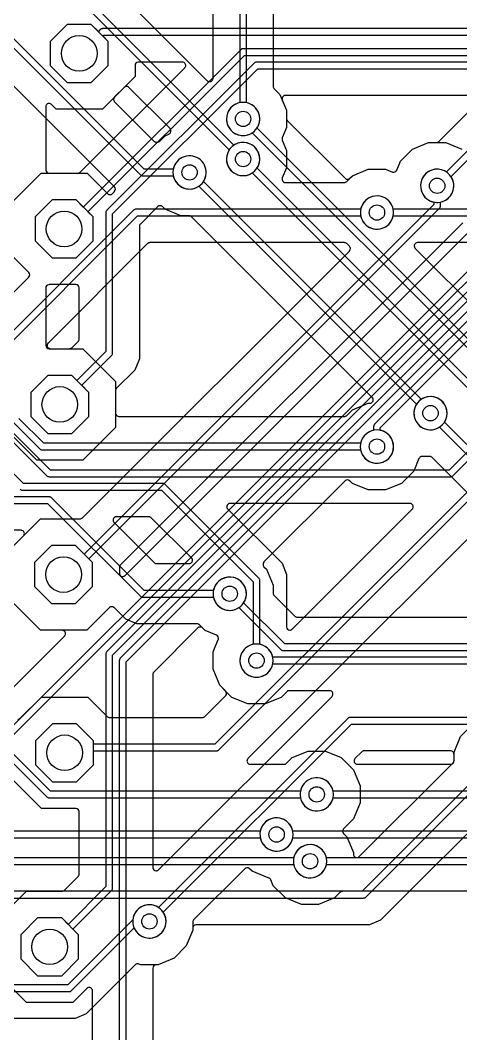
# Model space of a CAD drawing. Header units: millimetres. Extents: x 0 to 100, y 0 to 100.
# Drawn here: x 35.92 to 45.95, y 48.8 to 71.9 of the extents above; entities that cross this region are included whole.
import ezdxf

# ---------------------------------------------------------------- set-up
doc = ezdxf.new("R2010")
doc.units = ezdxf.units.MM

msp = doc.modelspace()

# ---------------------------------------------------------------- linework, layer by layer
at = {"layer": '16_copper'}
for points in [[(33.779, 81.023), (40.919, 73.882), (40.919, 70.018), (40.874, 70.006, 0.876976), (41.02, 69.269), (41.07, 69.275, 0.818106), (41.072, 70.018), (41.072, 73.914), (41.071, 73.922), (41.07, 73.931, 0.087654), (41.06, 73.955), (41.055, 73.961), (41.049, 73.968), (33.909, 81.108)], [(33.017, 76.603), (40.679, 68.941), (40.656, 68.9, 0.577348), (41.02, 68.354), (41.07, 68.361, 1), (40.922, 69.104), (40.874, 69.091, 0.063998), (40.787, 69.049), (33.147, 76.689)], [(32.712, 74.317), (38.656, 68.374), (38.663, 68.369), (38.669, 68.363, 0.087651), (38.694, 68.353), (38.701, 68.353), (38.71, 68.351), (39.405, 68.351), (39.418, 68.306, 0.339454), (39.801, 68.049), (39.85, 68.056, 1), (39.702, 68.799), (39.655, 68.786, 0.2663), (39.405, 68.504), (38.741, 68.504), (32.842, 74.403)], [(41.681, 74.05), (41.681, 70.39), (41.683, 70.381), (41.683, 70.373, 0.087654), (41.694, 70.348), (41.698, 70.343), (41.704, 70.336), (41.833, 70.206), (41.983, 69.843), (41.983, 69.45), (41.887, 69.219), (41.885, 69.211), (41.883, 69.202, 0.087652), (41.883, 69.176), (41.885, 69.169), (41.887, 69.16), (41.983, 68.929), (41.983, 68.536), (41.887, 68.304), (41.885, 68.295), (41.882, 68.286, 0.383481), (41.939, 68.201), (41.947, 68.2), (41.958, 68.199), (43.301, 68.199), (43.309, 68.2), (43.318, 68.201, 0.087654), (43.342, 68.211), (43.348, 68.216), (43.355, 68.221), (43.484, 68.351), (43.847, 68.501), (44.24, 68.501), (44.394, 68.437), (44.399, 68.436, 0.392568), (44.493, 68.479), (44.578, 68.682), (44.856, 68.96), (45.219, 69.111), (45.612, 69.111), (45.975, 68.96)], [(36.835, 73.863), (40.18, 70.518), (40.182, 70.516), (40.184, 70.514, 0.198911), (40.239, 70.496), (40.242, 70.497), (40.245, 70.497, 0.294754), (40.307, 70.551), (40.308, 70.56), (40.31, 70.567, 0.01577), (40.31, 70.572), (40.31, 73.598)], [(53.439, 73.053), (37.894, 57.509), (37.889, 57.502), (37.883, 57.495, 0.087651), (37.873, 57.471), (37.873, 57.463), (37.871, 57.455), (37.871, 52.152), (37.011, 51.292), (36.864, 51.44), (36.316, 51.44), (35.93, 51.054), (35.93, 50.506), (36.316, 50.12), (36.864, 50.12), (37.25, 50.506), (37.25, 51.054), (37.119, 51.185), (38.001, 52.067), (38.007, 52.074), (38.012, 52.08, 0.087651), (38.022, 52.105), (38.023, 52.112), (38.024, 52.121), (38.024, 57.423), (53.524, 72.923)], [(35.649, 67.666), (36.393, 68.41), (37.445, 68.41), (37.911, 67.944), (37.915, 67.941, 0.392595), (38.019, 67.944), (38.067, 67.993), (38.07, 67.997, 0.39251), (38.067, 68.1), (33.277, 72.89)], [(52.981, 72.139), (38.199, 57.356), (38.193, 57.349), (38.188, 57.343, 0.087651), (38.178, 57.318), (38.177, 57.311), (38.176, 57.302), (38.176, 47.428)], [(62.3, 69.723), (51.054, 69.723), (51.046, 69.722), (51.037, 69.721, 0.087654), (51.013, 69.711), (51.007, 69.706), (51, 69.701), (43.99, 62.69), (43.985, 62.683), (43.979, 62.677, 0.087651), (43.969, 62.652), (43.969, 62.645), (43.967, 62.636), (43.967, 62.55), (43.922, 62.538, 0.876976), (44.068, 61.801), (44.118, 61.807, 0.818106), (44.12, 62.55), (44.12, 62.605), (51.086, 69.571), (62.332, 69.571)], [(45.997, 67.277), (38.199, 59.48), (38.194, 59.473), (38.189, 59.467, 0.087651), (38.179, 59.442), (38.178, 59.435), (38.177, 59.426), (38.177, 59.295), (38.177, 59.292), (38.177, 59.29, 0.374468), (38.248, 59.219), (38.256, 59.22), (38.265, 59.22, 0.090532), (38.29, 59.229), (38.297, 59.234), (38.304, 59.238, 0.015772), (38.307, 59.241), (47.929, 68.863)], [(35.258, 64.107), (38.589, 67.437), (43.672, 67.437), (43.685, 67.391, 1), (44.402, 67.635), (44.384, 67.681, 0.714263), (43.672, 67.589), (38.557, 67.589), (38.549, 67.588), (38.54, 67.588, 0.087654), (38.516, 67.577), (38.51, 67.572), (38.503, 67.567), (35.173, 64.237)], [(35.637, 59.789), (36.381, 60.533), (37.281, 60.533), (37.29, 60.534), (37.298, 60.535, 0.087654), (37.323, 60.545), (37.328, 60.55), (37.335, 60.556), (43.416, 66.636), (43.419, 66.641, 0.39257), (43.416, 66.744), (43.355, 66.805), (43.348, 66.81), (43.341, 66.816, 0.087651), (43.317, 66.826), (43.31, 66.826), (43.301, 66.827), (38.873, 66.827), (38.864, 66.826), (38.856, 66.826, 0.087654), (38.831, 66.815), (38.826, 66.81), (38.819, 66.805), (36.554, 64.54), (36.552, 64.538), (36.55, 64.536, 0.54841), (36.587, 64.413), (36.596, 64.412), (36.603, 64.41, 0.01577), (36.608, 64.41), (37.347, 64.41), (38.091, 63.666), (38.091, 62.614), (37.347, 61.87), (36.295, 61.87), (35.551, 62.614)], [(34.943, 64.869), (36.115, 66.041), (36.118, 66.045, 0.39257), (36.115, 66.148), (35.649, 66.614)], [(48.811, 58.423), (45.303, 61.931), (45.296, 61.936), (45.29, 61.942, 0.087651), (45.265, 61.952), (45.258, 61.952), (45.249, 61.953), (45.07, 61.953), (45.069, 61.953), (45.067, 61.953, 0.218346), (45.01, 61.924), (45.005, 61.915), (45.001, 61.909, 0.00789), (45, 61.906), (44.881, 61.62), (44.603, 61.342), (44.24, 61.191), (43.847, 61.191), (43.484, 61.342), (43.427, 61.399), (43.422, 61.403, 0.39257), (43.319, 61.399), (41.471, 59.551), (41.467, 59.546, 0.392527), (41.471, 59.443), (41.528, 59.386), (41.679, 59.023), (41.679, 58.84), (41.68, 58.832), (41.68, 58.823, 0.087654), (41.691, 58.799), (41.696, 58.793), (41.701, 58.786), (42.172, 58.315), (42.179, 58.31), (42.185, 58.305, 0.087651), (42.21, 58.295), (42.217, 58.294), (42.226, 58.293), (48.757, 58.293)], [(30.36, 51.294), (36.929, 57.863), (36.931, 57.865), (36.933, 57.867, 0.54841), (36.896, 57.99), (36.887, 57.992), (36.88, 57.993, 0.01577), (36.875, 57.993), (36.381, 57.993), (35.637, 58.737)], [(35.32, 51.306), (36.064, 52.05), (36.875, 52.05), (36.884, 52.051), (36.892, 52.052, 0.087654), (36.917, 52.062), (36.922, 52.067), (36.929, 52.072), (37.239, 52.383), (37.245, 52.389), (37.25, 52.396, 0.087651), (37.26, 52.42), (37.261, 52.428), (37.262, 52.436), (37.262, 53.855), (37.261, 53.861, 0.392588), (37.186, 53.932), (36.406, 53.932), (35.725, 54.612)], [(49.367, 52.045), (43.262, 52.045), (43.254, 52.043), (43.245, 52.043, 0.087654), (43.221, 52.032), (43.215, 52.028), (43.208, 52.022), (43.079, 51.893), (42.716, 51.743), (42.323, 51.743), (41.96, 51.893), (41.682, 52.171), (41.627, 52.305), (41.626, 52.307), (41.625, 52.308, 0.199223), (41.577, 52.349), (41.566, 52.351), (41.563, 52.351), (41.198, 52.503), (41.141, 52.56), (41.136, 52.563, 0.39257), (41.033, 52.56), (39.872, 51.399), (39.867, 51.392), (39.862, 51.386, 0.087651), (39.852, 51.361), (39.851, 51.354), (39.85, 51.345), (39.85, 51.162), (39.699, 50.799), (39.422, 50.521), (39.058, 50.371), (39.014, 50.371, 0.414214), (38.938, 50.295), (38.938, 47.26)], [(35.64, 46.666), (36.384, 47.41), (37.265, 47.41), (37.273, 47.411), (37.281, 47.412, 0.087654), (37.306, 47.422), (37.311, 47.427), (37.318, 47.432), (37.544, 47.658), (37.549, 47.665), (37.555, 47.671, 0.087651), (37.565, 47.696), (37.565, 47.703), (37.567, 47.712), (37.567, 49.777), (37.566, 49.779), (37.566, 49.782, 0.54841), (37.453, 49.843), (37.446, 49.838), (37.44, 49.834, 0.015772), (37.437, 49.83), (37.116, 49.51), (36.064, 49.51), (35.32, 50.254)]]:
    msp.add_lwpolyline(points, format="xyb", dxfattribs=at)
for points in [[(53.591, 73.663), (22.654, 42.726)], [(22.784, 42.64), (53.676, 73.533)], [(38.329, 47.396), (38.329, 57.271), (53.067, 72.009)]]:
    msp.add_lwpolyline(points, dxfattribs=at)
for points in [[(37.924, 70.866), (37.924, 71.414), (37.537, 71.8), (36.99, 71.8), (36.604, 71.414), (36.604, 70.866), (36.99, 70.48), (37.537, 70.48)], [(37.58, 66.866), (37.58, 67.414), (37.193, 67.8), (36.646, 67.8), (36.259, 67.414), (36.259, 66.866), (36.646, 66.48), (37.193, 66.48)], [(37.481, 62.866), (37.481, 63.414), (37.094, 63.8), (36.547, 63.8), (36.16, 63.414), (36.16, 62.866), (36.547, 62.48), (37.094, 62.48)], [(37.592, 54.928), (37.592, 55.475), (37.205, 55.862), (36.658, 55.862), (36.271, 55.475), (36.271, 54.928), (36.658, 54.541), (37.205, 54.541)]]:
    msp.add_lwpolyline(points, close=True, dxfattribs=at)
for points in [[(39.042, 69.115), (39.051, 69.115, 0.087654), (39.075, 69.126), (39.081, 69.13), (39.088, 69.136), (39.217, 69.265), (39.307, 69.302), (39.315, 69.307), (39.324, 69.312, 0.383466), (39.343, 69.412), (39.338, 69.418), (39.332, 69.427), (38.393, 70.365), (38.388, 70.369, 0.39257), (38.285, 70.365), (38.067, 70.147), (38.064, 70.143, 0.39257), (38.067, 70.04), (38.971, 69.136), (38.978, 69.131), (38.985, 69.125, 0.083333), (39.009, 69.115), (39.017, 69.115, 0.05614), (39.034, 69.113)], [(37.567, 58.99), (37.567, 59.537), (37.481, 59.623), (45.469, 67.612), (45.474, 67.619), (45.48, 67.625, 0.087651), (45.49, 67.65), (45.49, 67.657), (45.491, 67.666), (45.491, 67.752), (45.537, 67.764, 1), (45.293, 68.482), (45.248, 68.463, 0.714263), (45.339, 67.752), (45.339, 67.697), (37.373, 59.731), (37.181, 59.924), (36.633, 59.924), (36.247, 59.537), (36.247, 58.99), (36.633, 58.603), (37.181, 58.603)], [(50.061, 57.845, 1), (49.913, 58.589), (49.865, 58.576, 0.063998), (49.779, 58.533), (45.579, 62.733), (45.603, 62.774, 1), (44.923, 63.109), (44.904, 63.063, 0.714262), (45.471, 62.625), (49.671, 58.425), (49.647, 58.384, 0.577348), (50.012, 57.839)], [(51.28, 57.235, 1), (51.132, 57.979), (51.085, 57.966, 0.2663), (50.835, 57.683), (41.942, 57.683), (41.007, 58.618), (41.031, 58.659, 1), (40.351, 58.994), (40.332, 58.948, 0.714262), (40.899, 58.51), (41.856, 57.553), (41.863, 57.548), (41.869, 57.543, 0.087651), (41.894, 57.533), (41.901, 57.532), (41.91, 57.531), (50.835, 57.531), (50.848, 57.485, 0.339454), (51.231, 57.229)], [(39.018, 52.513), (39.026, 52.513, 0.090532), (39.052, 52.522), (39.059, 52.528), (39.065, 52.532, 0.015772), (39.068, 52.535), (43.02, 56.487), (43.022, 56.489), (43.024, 56.491, 0.54841), (42.987, 56.614), (42.978, 56.615), (42.971, 56.616, 0.01577), (42.966, 56.617), (42.043, 56.617), (42.035, 56.615), (42.026, 56.615, 0.087654), (42.002, 56.604), (41.996, 56.6), (41.989, 56.594), (41.86, 56.465), (41.497, 56.315), (41.104, 56.315), (40.741, 56.465), (40.463, 56.743), (40.313, 57.106), (40.313, 57.499), (40.43, 57.783), (40.432, 57.788, 0.392557), (40.389, 57.882), (40.131, 57.989), (40.074, 58.046), (40.069, 58.05, 0.39257), (39.966, 58.046), (38.961, 57.041), (38.955, 57.034), (38.95, 57.027, 0.087651), (38.94, 57.003), (38.939, 56.995), (38.938, 56.987), (38.938, 52.589), (38.939, 52.586), (38.938, 52.583, 0.374468), (39.01, 52.513)], [(51.28, 54.645, 0.818106), (51.283, 55.388), (51.283, 55.626), (51.281, 55.634), (51.281, 55.643, 0.087654), (51.27, 55.667), (51.266, 55.673), (51.26, 55.68), (49.584, 57.356), (49.577, 57.361), (49.571, 57.367, 0.087651), (49.546, 57.377), (49.539, 57.377), (49.53, 57.379), (41.672, 57.379), (41.659, 57.424, 1), (40.942, 57.181), (40.96, 57.135, 0.714263), (41.672, 57.226), (49.498, 57.226), (51.13, 55.594), (51.13, 55.388), (51.085, 55.375, 0.876976), (51.231, 54.638)], [(38.936, 50.987, 0.532534), (39.178, 51.567), (43.466, 55.855), (49.616, 55.855), (49.628, 55.809, 1), (50.346, 56.053), (50.327, 56.098, 0.714263), (49.616, 56.007), (43.434, 56.007), (43.426, 56.006), (43.417, 56.005, 0.087654), (43.393, 55.995), (43.387, 55.99), (43.38, 55.985), (39.071, 51.675), (39.03, 51.699, 1), (38.694, 51.019), (38.74, 51, 0.09849), (38.887, 50.981)], [(45.728, 54.941, 0.392588), (45.799, 55.016), (45.799, 55.169), (45.798, 55.174, 0.392588), (45.723, 55.245), (43.75, 55.245), (43.741, 55.244), (43.733, 55.243, 0.087654), (43.708, 55.233), (43.703, 55.228), (43.696, 55.223), (43.543, 55.07), (43.542, 55.068), (43.539, 55.066, 0.54841), (43.577, 54.943), (43.585, 54.942), (43.592, 54.94, 0.015781), (43.597, 54.94), (45.723, 54.94)], [(42.746, 53.883, 0.301666), (43.043, 54.178), (50.226, 54.178), (50.238, 54.133, 1), (50.956, 54.376), (50.937, 54.422, 0.714263), (50.226, 54.331), (43.043, 54.331), (43.031, 54.376, 1), (42.313, 54.133), (42.332, 54.087, 0.303347), (42.697, 53.876)], [(41.832, 52.968, 0.301666), (42.129, 53.264), (50.53, 53.264), (50.543, 53.218, 1), (51.26, 53.462), (51.242, 53.508, 0.714263), (50.53, 53.416), (42.129, 53.416), (42.116, 53.462, 1), (41.399, 53.218), (41.418, 53.172, 0.303347), (41.782, 52.962)], [(42.594, 52.359, 0.301666), (42.891, 52.654), (49.768, 52.654), (49.781, 52.609, 1), (50.498, 52.852), (50.48, 52.898, 0.714263), (49.768, 52.807), (42.891, 52.807), (42.878, 52.852, 1), (42.161, 52.609), (42.18, 52.563, 0.303347), (42.544, 52.352)]]:
    msp.add_lwpolyline(points, format="xyb", close=True, dxfattribs=at)
at = {"layer": '1_copper'}
for points in [[(53.165, 71.704), (37.795, 71.704), (37.787, 71.703), (37.778, 71.702, 0.087654), (37.754, 71.692), (37.748, 71.687), (37.741, 71.682), (37.699, 71.639), (37.537, 71.8), (36.99, 71.8), (36.604, 71.414), (36.604, 70.866), (36.99, 70.48), (37.537, 70.48), (37.924, 70.866), (37.924, 71.414), (37.806, 71.531), (37.827, 71.552), (53.797, 71.552)], [(53.165, 71.247), (40.996, 71.247), (40.987, 71.246), (40.979, 71.245, 0.087654), (40.954, 71.235), (40.949, 71.23), (40.942, 71.225), (37.355, 67.638), (37.193, 67.8), (36.646, 67.8), (36.259, 67.414), (36.259, 66.866), (36.646, 66.48), (37.193, 66.48), (37.58, 66.866), (37.58, 67.414), (37.463, 67.53), (41.027, 71.095), (53.797, 71.095)], [(49.53, 70.942), (41.3, 70.942), (41.292, 70.941), (41.284, 70.94, 0.087654), (41.259, 70.93), (41.253, 70.925), (41.247, 70.92), (37.894, 67.567), (37.889, 67.56), (37.883, 67.554, 0.087651), (37.873, 67.529), (37.873, 67.522), (37.871, 67.513), (37.871, 64.344), (37.211, 63.684), (37.094, 63.8), (36.547, 63.8), (36.16, 63.414), (36.16, 62.866), (36.547, 62.48), (37.094, 62.48), (37.481, 62.866), (37.481, 63.414), (37.319, 63.576), (38.001, 64.259), (38.007, 64.266), (38.012, 64.272, 0.087651), (38.022, 64.297), (38.023, 64.304), (38.024, 64.313), (38.024, 67.482), (41.332, 70.79), (49.498, 70.79)], [(47.8, 70.615), (45.624, 68.439), (45.583, 68.463, 1), (45.248, 67.783), (45.293, 67.764, 0.09849), (45.44, 67.745), (45.489, 67.751, 0.532534), (45.732, 68.331), (47.885, 70.485)], [(46.319, 70.18), (41.958, 70.18), (41.948, 70.179), (41.939, 70.178, 0.383484), (41.883, 70.093), (41.885, 70.085), (41.887, 70.075), (41.983, 69.843), (41.983, 69.66), (41.985, 69.652), (41.985, 69.644, 0.087654), (41.996, 69.619), (42, 69.614), (42.006, 69.607), (43.319, 68.293), (43.324, 68.29, 0.16336), (43.368, 68.271), (43.373, 68.272, 0.197377), (43.427, 68.293), (43.484, 68.351), (43.847, 68.501), (44.24, 68.501), (44.394, 68.437), (44.399, 68.436, 0.392568), (44.493, 68.479), (44.578, 68.682), (44.856, 68.96), (45.219, 69.111), (45.402, 69.111), (45.41, 69.112), (45.418, 69.112, 0.087654), (45.443, 69.123), (45.448, 69.128), (45.455, 69.133), (46.373, 70.05)], [(30.579, 67.459), (36.522, 61.516), (36.529, 61.511), (36.535, 61.505, 0.087651), (36.56, 61.495), (36.567, 61.495), (36.576, 61.493), (45.72, 61.493), (45.728, 61.495), (45.737, 61.495, 0.087654), (45.761, 61.506), (45.767, 61.51), (45.774, 61.516), (47.645, 63.387), (47.686, 63.363, 1), (48.021, 64.043), (47.975, 64.062, 0.714262), (47.537, 63.495), (45.688, 61.646), (36.608, 61.646), (30.709, 67.545)], [(49.062, 66.827), (44.969, 66.827), (44.966, 66.827), (44.963, 66.827, 0.54841), (44.902, 66.714), (44.908, 66.707), (44.912, 66.701, 0.015772), (44.915, 66.697), (46.442, 65.171)], [(35.919, 61.206), (35.926, 61.2, 0.087651), (35.95, 61.19), (35.958, 61.19), (35.966, 61.189), (39.135, 61.189), (41.224, 59.1), (41.224, 57.674), (41.179, 57.661, 0.876976), (41.325, 56.924), (41.374, 56.931, 0.818106), (41.377, 57.674), (41.377, 59.131), (41.375, 59.14), (41.375, 59.148, 0.087654), (41.364, 59.173), (41.36, 59.178), (41.354, 59.185), (39.221, 61.319), (39.214, 61.324), (39.207, 61.329, 0.087651), (39.183, 61.339), (39.175, 61.34), (39.167, 61.341), (35.998, 61.341), (32.778, 64.561)], [(48.387, 63.43), (40.354, 55.397), (37.592, 55.397), (37.592, 55.475), (37.205, 55.862), (36.658, 55.862), (36.271, 55.475), (36.271, 54.928), (36.658, 54.541), (37.205, 54.541), (37.592, 54.928), (37.592, 55.245), (40.386, 55.245), (40.394, 55.246), (40.403, 55.247, 0.087654), (40.427, 55.257), (40.433, 55.262), (40.44, 55.267), (48.517, 63.345)], [(35.76, 62.735), (36.37, 62.125), (36.377, 62.12), (36.383, 62.115, 0.087651), (36.408, 62.105), (36.415, 62.104), (36.424, 62.103), (43.672, 62.103), (43.685, 62.057, 0.339454), (44.068, 61.801), (44.118, 61.807, 1), (43.97, 62.551), (43.922, 62.538, 0.2663), (43.672, 62.255), (36.455, 62.255), (35.89, 62.82)], [(47.952, 61.917), (41.105, 55.07), (41.103, 55.068), (41.101, 55.066, 0.54841), (41.138, 54.943), (41.147, 54.942), (41.154, 54.94, 0.01577), (41.159, 54.94), (41.929, 54.94), (41.938, 54.941), (41.946, 54.942, 0.087654), (41.971, 54.952), (41.976, 54.957), (41.983, 54.963), (42.112, 55.092), (42.476, 55.242), (42.868, 55.242), (43.232, 55.092), (43.509, 54.814), (43.66, 54.451), (43.66, 54.058), (43.509, 53.695), (43.285, 53.47), (43.281, 53.466, 0.392527), (43.285, 53.362), (43.357, 53.29), (43.507, 52.927), (43.507, 52.891, 0.57289), (43.621, 52.824), (43.628, 52.83), (43.634, 52.834, 0.015772), (43.637, 52.837), (45.777, 54.976), (45.782, 54.983), (45.787, 54.989, 0.087651), (45.797, 55.014), (45.798, 55.021), (45.799, 55.03), (45.799, 55.213), (45.949, 55.576), (46.227, 55.854)], [(35.357, 60.884), (36.544, 60.884), (38.656, 58.773), (38.663, 58.767), (38.669, 58.762, 0.087651), (38.694, 58.752), (38.701, 58.751), (38.71, 58.75), (40.32, 58.75), (40.332, 58.705, 0.339454), (40.716, 58.448), (40.765, 58.455, 1), (40.617, 59.198), (40.569, 59.185, 0.2663), (40.32, 58.903), (38.741, 58.903), (36.63, 61.014), (36.623, 61.019), (36.617, 61.024, 0.087651), (36.592, 61.034), (36.585, 61.035), (36.576, 61.036), (35.388, 61.036)], [(35.637, 59.789), (35.992, 60.144), (35.994, 60.146), (35.996, 60.148, 0.54841), (35.959, 60.271), (35.95, 60.273), (35.943, 60.274, 0.01577), (35.938, 60.274), (35.22, 60.274)], [(35.868, 55.965, 0.197431), (35.921, 55.987), (36.406, 56.472), (37.458, 56.472), (37.9, 56.029), (37.907, 56.024), (37.913, 56.019, 0.087651), (37.938, 56.009), (37.945, 56.008), (37.954, 56.007), (40.07, 56.007), (40.079, 56.008), (40.087, 56.009, 0.087654), (40.112, 56.019), (40.117, 56.024), (40.124, 56.029), (40.597, 56.502), (40.6, 56.506, 0.39257), (40.597, 56.609), (40.463, 56.743), (40.313, 57.106), (40.313, 57.499), (40.43, 57.783), (40.432, 57.788, 0.392568), (40.389, 57.882), (40.131, 57.989), (40.002, 58.118), (39.995, 58.123), (39.989, 58.129, 0.087651), (39.964, 58.139), (39.957, 58.139), (39.948, 58.141), (38.573, 58.141), (38.321, 58.245), (38.057, 58.509), (38.052, 58.513, 0.39257), (37.949, 58.509), (37.433, 57.993), (36.381, 57.993), (35.637, 58.737)], [(21.946, 51.892), (43.739, 51.892), (43.747, 51.893), (43.756, 51.894, 0.087654), (43.78, 51.904), (43.786, 51.909), (43.793, 51.915), (46.578, 54.7), (46.619, 54.676, 1), (46.954, 55.356), (46.909, 55.375, 0.714262), (46.47, 54.808), (43.707, 52.045), (21.977, 52.045)], [(46.747, 54.006), (44.331, 51.591), (44.127, 51.387), (43.875, 51.283), (39.926, 51.283), (39.92, 51.282, 0.353397), (39.851, 51.217), (39.851, 51.212), (39.85, 51.206), (39.85, 51.162), (39.699, 50.799), (39.422, 50.521), (39.058, 50.371), (38.666, 50.371), (38.623, 50.388, 0.229642), (38.557, 50.385), (38.548, 50.378), (38.542, 50.374, 0.007896), (38.54, 50.372), (37.422, 49.253), (37.17, 49.149), (23.863, 49.149)], [(21.488, 53.264), (41.386, 53.264), (41.399, 53.218, 0.339454), (41.782, 52.962), (41.832, 52.968, 1), (41.684, 53.712), (41.636, 53.699, 0.2663), (41.386, 53.416), (21.52, 53.416)], [(21.641, 52.654), (42.148, 52.654), (42.161, 52.609, 0.339454), (42.544, 52.352), (42.594, 52.359, 1), (42.446, 53.102), (42.398, 53.089, 0.2663), (42.148, 52.807), (21.672, 52.807)], [(23.622, 49.759), (37.033, 49.759), (37.042, 49.76), (37.05, 49.76, 0.087654), (37.075, 49.771), (37.08, 49.776), (37.087, 49.781), (38.515, 51.209), (38.522, 51.191, 1), (39.202, 51.526), (39.177, 51.569, 0.62184), (38.503, 51.481), (38.49, 51.433), (38.485, 51.395), (37.002, 49.911), (23.654, 49.911)]]:
    msp.add_lwpolyline(points, format="xyb", dxfattribs=at)
for points in [[(37.242, 68.411), (37.25, 68.412, 0.087654), (37.275, 68.422), (37.28, 68.427), (37.287, 68.432), (39.667, 70.812), (39.669, 70.814), (39.671, 70.816, 0.54841), (39.634, 70.939), (39.625, 70.941), (39.618, 70.942, 0.01577), (39.613, 70.942), (38.61, 70.942), (38.605, 70.941, 0.392588), (38.534, 70.866), (38.534, 70.614), (37.79, 69.87), (36.738, 69.87), (36.63, 69.978), (36.628, 69.98), (36.626, 69.982, 0.54841), (36.503, 69.945), (36.501, 69.936), (36.5, 69.929, 0.015781), (36.5, 69.924), (36.5, 68.486), (36.501, 68.481, 0.392588), (36.576, 68.41), (37.233, 68.41)], [(46.556, 63.789, 1), (46.408, 64.532), (46.36, 64.519, 0.063998), (46.273, 64.477), (41.312, 69.438), (41.336, 69.479, 1), (40.656, 69.814), (40.637, 69.769, 0.714262), (41.204, 69.33), (46.166, 64.369), (46.142, 64.328, 0.577348), (46.507, 63.782)], [(46.556, 62.874, 1), (46.408, 63.618), (46.36, 63.605, 0.063998), (46.273, 63.562), (41.312, 68.524), (41.336, 68.565, 1), (40.656, 68.9), (40.637, 68.854, 0.714262), (41.204, 68.416), (46.166, 63.455), (46.142, 63.414, 0.577348), (46.507, 62.868)], [(45.337, 62.569, 1), (45.189, 63.313), (45.141, 63.3, 0.063998), (45.054, 63.258), (40.093, 68.219), (40.116, 68.26, 1), (39.436, 68.595), (39.418, 68.549, 0.714262), (39.985, 68.111), (44.946, 63.15), (44.923, 63.109, 0.577348), (45.288, 62.563)], [(44.118, 67.141, 0.301666), (44.415, 67.437), (49.464, 67.437), (49.476, 67.391, 1), (50.194, 67.635), (50.175, 67.681, 0.714263), (49.464, 67.589), (44.415, 67.589), (44.402, 67.635, 1), (43.685, 67.391), (43.704, 67.346, 0.303347), (44.068, 67.135)], [(43.309, 62.866), (43.318, 62.867, 0.087654), (43.342, 62.877), (43.348, 62.882), (43.355, 62.887), (43.484, 63.017), (43.847, 63.167), (43.883, 63.167, 0.57289), (43.95, 63.28), (43.944, 63.287), (43.94, 63.294, 0.015772), (43.937, 63.297), (39.817, 67.417), (39.81, 67.423), (39.803, 67.428, 0.087651), (39.779, 67.438), (39.771, 67.439), (39.763, 67.44), (39.58, 67.44), (39.217, 67.59), (39.16, 67.648), (39.155, 67.651, 0.39257), (39.052, 67.648), (38.656, 67.251), (38.651, 67.245), (38.645, 67.238, 0.087651), (38.635, 67.214), (38.635, 67.206), (38.633, 67.198), (38.633, 64.176), (38.529, 63.924), (38.113, 63.508), (38.108, 63.502), (38.103, 63.495, 0.087651), (38.093, 63.471), (38.092, 63.463), (38.091, 63.455), (38.091, 62.941), (38.092, 62.936, 0.392588), (38.167, 62.865), (43.301, 62.865)], [(37.052, 64.411), (37.06, 64.412, 0.087654), (37.085, 64.422), (37.09, 64.427), (37.097, 64.432), (37.239, 64.575), (37.245, 64.581), (37.25, 64.588, 0.087651), (37.26, 64.612), (37.261, 64.62), (37.262, 64.628), (37.262, 65.794), (37.261, 65.799, 0.392588), (37.186, 65.87), (36.576, 65.87), (36.57, 65.869, 0.392588), (36.5, 65.794), (36.5, 64.486), (36.501, 64.481, 0.392588), (36.576, 64.41), (37.043, 64.41)], [(42.066, 58), (42.074, 58, 0.090532), (42.1, 58.009), (42.107, 58.014), (42.113, 58.018, 0.015772), (42.116, 58.021), (44.849, 60.754), (44.85, 60.756), (44.853, 60.758, 0.54841), (44.815, 60.881), (44.807, 60.882), (44.8, 60.884, 0.01577), (44.795, 60.884), (40.702, 60.884), (40.699, 60.883), (40.696, 60.884, 0.54841), (40.635, 60.77), (40.64, 60.763), (40.644, 60.757, 0.015772), (40.648, 60.754), (41.882, 59.52), (41.986, 59.268), (41.986, 58.075), (41.987, 58.072), (41.986, 58.07, 0.374468), (42.058, 57.999)], [(39.768, 59.513), (39.771, 59.512, 0.54841), (39.832, 59.626), (39.827, 59.633), (39.823, 59.639, 0.015772), (39.819, 59.642), (38.905, 60.557), (38.898, 60.562), (38.892, 60.567, 0.087651), (38.867, 60.577), (38.86, 60.578), (38.851, 60.579), (38.111, 60.579), (38.108, 60.579), (38.105, 60.579, 0.54841), (38.044, 60.466), (38.05, 60.459), (38.054, 60.452, 0.015772), (38.057, 60.449), (38.971, 59.535), (38.978, 59.529), (38.985, 59.524, 0.087651), (39.009, 59.514), (39.017, 59.513), (39.025, 59.512), (39.766, 59.512)], [(42.746, 53.883, 1), (42.598, 54.626), (42.55, 54.613, 0.2663), (42.301, 54.331), (36.608, 54.331), (31.254, 59.685), (31.277, 59.726, 1), (30.597, 60.061), (30.578, 60.015, 0.714262), (31.146, 59.577), (36.522, 54.201), (36.529, 54.195), (36.535, 54.19, 0.087651), (36.56, 54.18), (36.567, 54.179), (36.576, 54.178), (42.301, 54.178), (42.313, 54.133, 0.339454), (42.697, 53.876)]]:
    msp.add_lwpolyline(points, format="xyb", close=True, dxfattribs=at)
for points in [[(37.567, 58.99), (37.567, 59.537), (37.181, 59.924), (36.633, 59.924), (36.247, 59.537), (36.247, 58.99), (36.633, 58.603), (37.181, 58.603)], [(37.25, 50.506), (37.25, 51.054), (36.864, 51.44), (36.316, 51.44), (35.93, 51.054), (35.93, 50.506), (36.316, 50.12), (36.864, 50.12)]]:
    msp.add_lwpolyline(points, close=True, dxfattribs=at)
at = {"layer": 'drills_PTH'}
for centre in [(37.264, 71.14), (36.919, 67.14), (36.821, 63.14), (36.907, 59.263), (36.932, 55.202), (36.59, 50.78)]:
    msp.add_circle(centre, 0.406, dxfattribs=at)
at = {"layer": 'drills_via_1_16'}
for centre in [(40.996, 69.647), (40.996, 68.732), (39.776, 68.428), (45.415, 68.123), (44.044, 67.513), (45.263, 62.941), (44.044, 62.179), (40.691, 58.826), (41.3, 57.302), (42.672, 54.254), (41.758, 53.34), (42.52, 52.73), (38.862, 51.359)]:
    msp.add_circle(centre, 0.175, dxfattribs=at)

doc.saveas('drawing.dxf')
